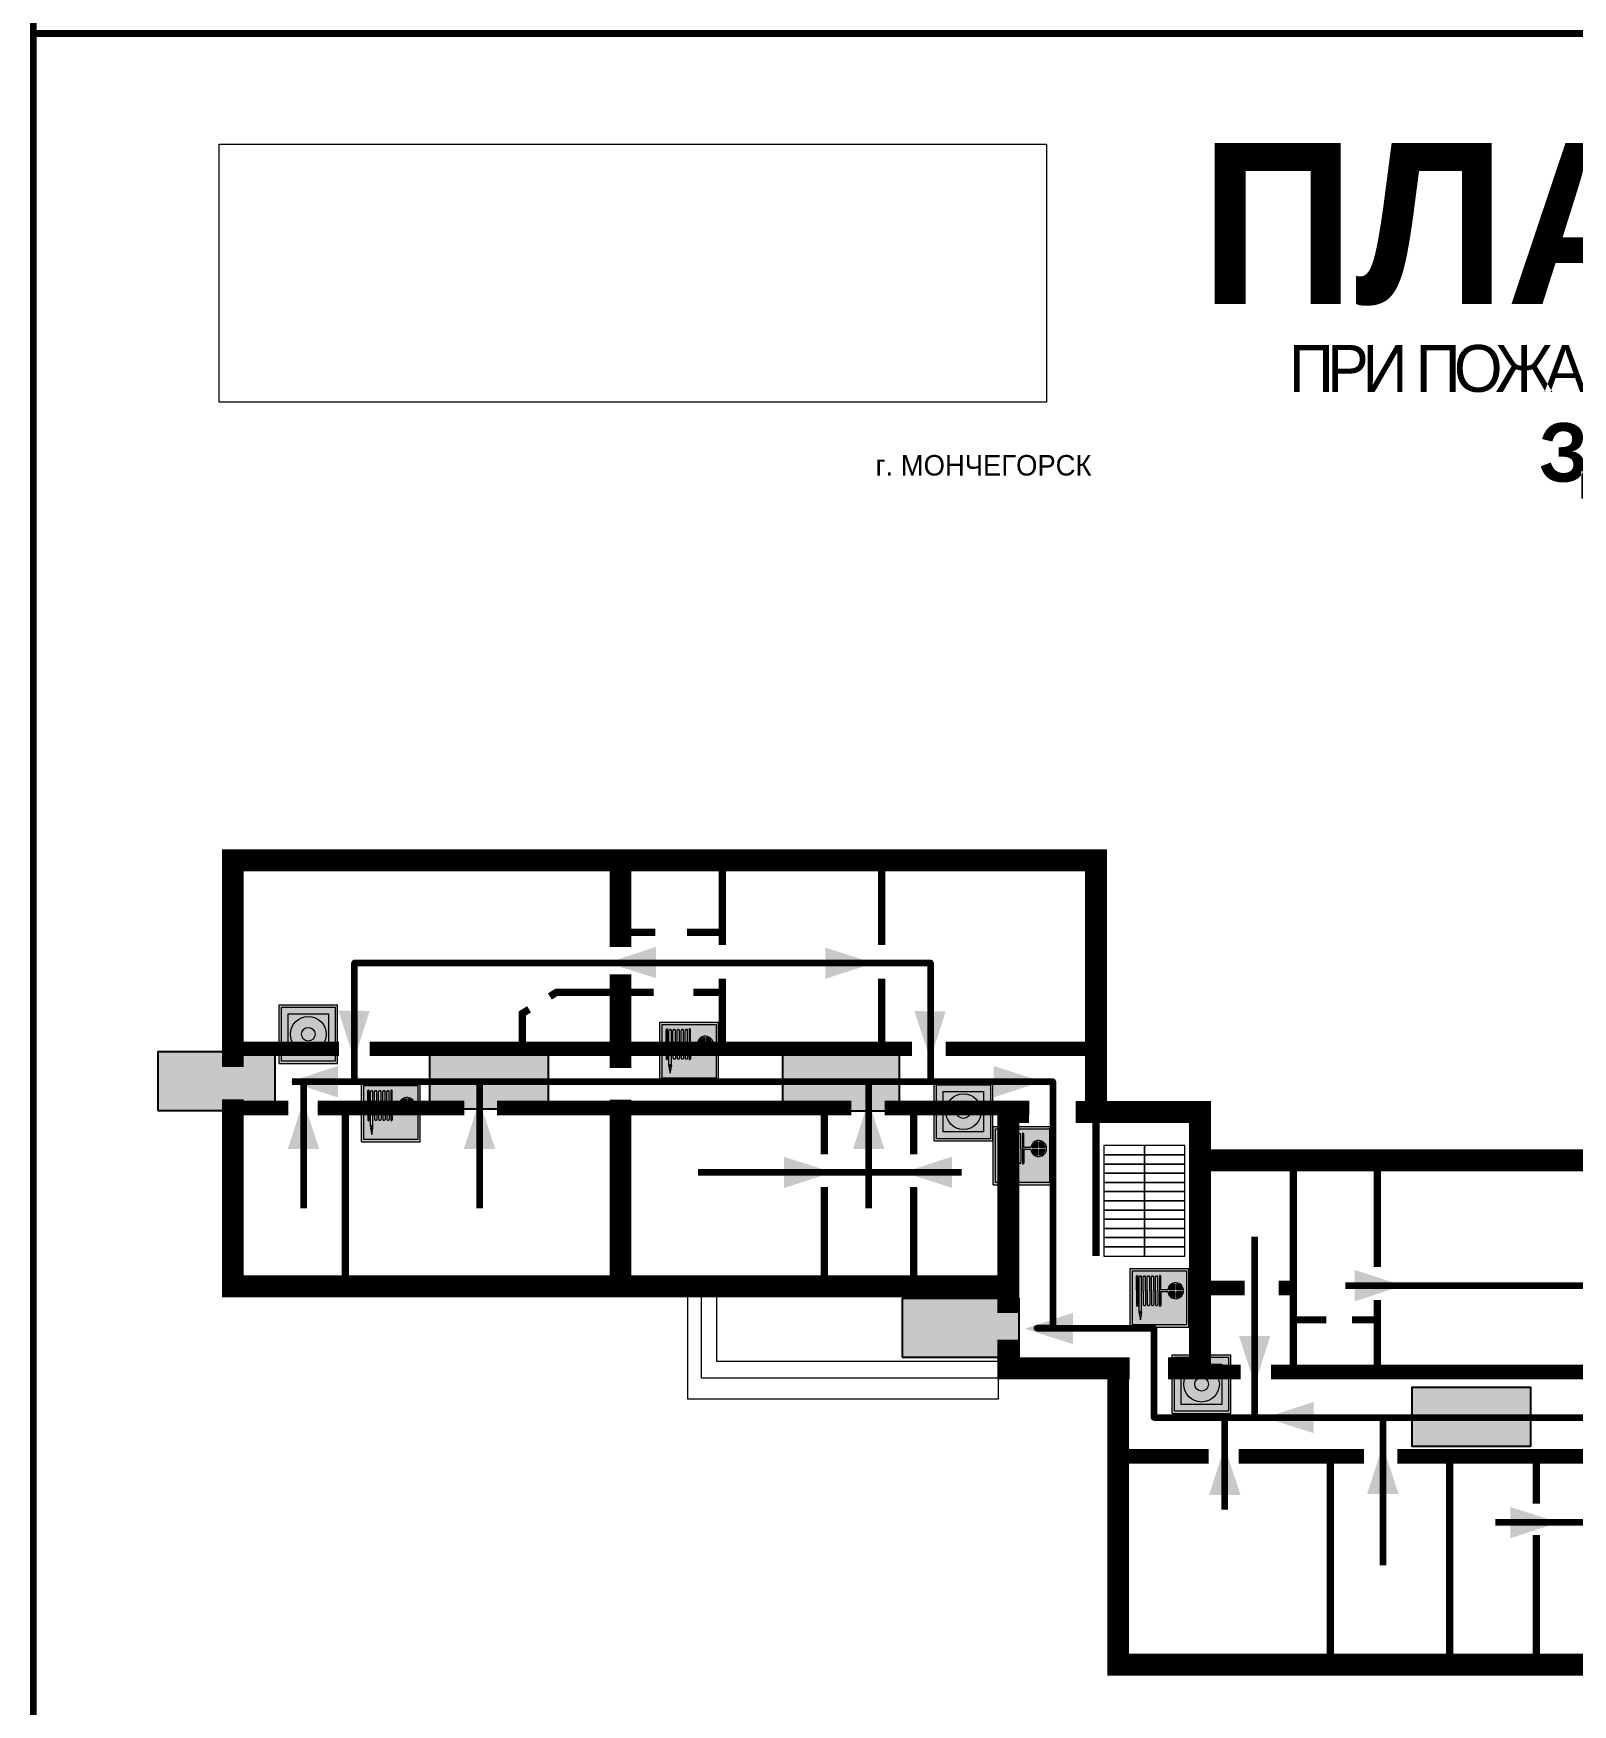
# Model space of a CAD drawing. Header units: millimetres. Extents: x 13810 to 67229, y 12374 to 21950.
# Drawn here: x 21915.8 to 22126.1, y 18854.8 to 19083.2 of the extents above; entities that cross this region are included whole.
import ezdxf

# ---------------------------------------------------------------- set-up
doc = ezdxf.new("R2010")
doc.units = ezdxf.units.MM
doc.layers.add('План_Штампы', color=7, linetype='Continuous')
doc.styles.add('обычный', font='arial.ttf')
picture_1 = doc.add_image_def('image1.jpg', size_in_pixel=(337, 105))

# ---------------------------------------------------------------- blocks, each defined once
blk = doc.blocks.new('A$C7B4425F7')
at = {"true_color": 0xffffff}
blk.add_hatch(color=7, dxfattribs=at).paths.add_polyline_path([(0, 0), (-16, 0), (-16, -8), (0, -8)])
h = blk.add_hatch(color=126)
h.paths.add_polyline_path([(-0.2, -0.2), (-15.8, -0.2), (-15.8, -7.8), (-0.2, -7.8)])
h.paths.add_polyline_path([(-11.76, -2.03), (-11.76, -3.66), (-11.17, -3.66, -0.568275), (-11.17, -6.18), (-12.58, -6.18), (-12.58, -2.03)], flags=16)
h.paths.add_polyline_path([(-13.33, -4.12, -0.495768), (-13.59, -6.18), (-15.03, -6.18), (-15.03, -2.03), (-13.59, -2.03, -0.487973)], flags=16)
h.paths.add_polyline_path([(-10.25, -2.03), (-9.48, -2.03), (-9.48, -6.18), (-10.25, -6.18)], flags=16)
h.paths.add_polyline_path([(-13.84, -3.69), (-14.24, -3.69), (-14.24, -3.03), (-13.9, -3.03, -0.692621)], flags=0)
h.paths.add_polyline_path([(-9.15, -2.03), (-8.4, -2.03), (-8.04, -3.07), (-7.68, -2.03), (-6.93, -2.03), (-7.64, -4.1), (-6.93, -6.18), (-7.68, -6.18), (-8.04, -5.14), (-8.4, -6.18), (-9.15, -6.18), (-8.44, -4.1)], flags=16)
h.paths.add_polyline_path([(-11.76, -4.46), (-11.42, -4.46, -0.692621), (-11.36, -5.12), (-11.76, -5.12)], flags=0)
h.paths.add_polyline_path([(-13.9, -5.2), (-14.24, -5.2), (-14.24, -4.55), (-13.84, -4.55, -0.708038)], flags=0)
edge = h.paths.add_edge_path(flags=16)
edge.add_ellipse((-5.51, -4.08), major_axis=(0, 2.05), ratio=0.586184, start_angle=0, end_angle=360)
edge = h.paths.add_edge_path(flags=0)
edge.add_ellipse((-5.51, -4.08), major_axis=(0, 1.14), ratio=0.454828, start_angle=0, end_angle=360)
h.paths.add_polyline_path([(-4.13, -4.96, 0.377264), (-3.48, -4.52, 0.0555), (-3.16, -2.03), (-1.66, -2.03), (-1.66, -4.96), (-0.96, -4.96), (-0.96, -7.01), (-1.75, -7.01), (-1.75, -6.18), (-3.3, -6.18), (-3.3, -7.02), (-4.13, -7.02)], flags=16)
h.paths.add_polyline_path([(-2.73, -2.91), (-2.28, -2.91), (-2.28, -4.96), (-3.05, -4.96, 0.079136)], flags=0)
at = {"color": 126}
blk.add_lwpolyline([(-16, -8), (0, -8), (0, 0), (-16, 0)], close=True, dxfattribs=at)
blk = doc.blocks.new('A$C54414219')
at = {"true_color": 0xffffff}
h = blk.add_hatch(color=7, dxfattribs=at)
h.paths.add_polyline_path([(2.39, -9.45), (2.39, -18.3), (11.23, -18.3), (11.23, -9.45)], flags=0)
h.paths.add_polyline_path([(10.71, -13.87, -1), (2.92, -13.87, -1)], flags=0)
h.paths.add_polyline_path([(8.3, -13.87, -1), (5.33, -13.87, -1)], flags=0)
h.paths.add_polyline_path([(0.41, -7.47), (0.41, -20.27), (13.21, -20.27), (13.21, -7.47)])
h.paths.add_polyline_path([(0.92, -19.77), (12.71, -19.77), (12.71, -7.98), (0.92, -7.98)], flags=16)
h.paths.add_polyline_path([(11.23, -9.45), (11.23, -18.3), (2.39, -18.3), (2.39, -9.45)], flags=0)
at = {"lineweight": 5}
h = blk.add_hatch(color=242, dxfattribs=at)
h.paths.add_polyline_path([(12.71, -7.98), (0.92, -7.98), (0.92, -19.77), (12.71, -19.77)])
h.paths.add_polyline_path([(11.23, -18.3), (2.39, -18.3), (2.39, -9.45), (11.23, -9.45)], flags=16)
h.paths.add_polyline_path([(10.71, -13.87, -1), (2.92, -13.87, -1)], flags=0)
h.paths.add_polyline_path([(8.3, -13.87, -1), (5.33, -13.87, -1)], flags=0)
at = {"true_color": 0xffffff}
h = blk.add_hatch(color=7, dxfattribs=at)
h.paths.add_polyline_path([(2.39, -9.45), (2.39, -18.3), (11.23, -18.3), (11.23, -9.45)])
h.paths.add_polyline_path([(10.71, -13.87, -1), (2.92, -13.87, -1)], flags=16)
h.paths.add_polyline_path([(8.3, -13.87, -1), (5.33, -13.87, -1)], flags=0)
at = {"lineweight": 5}
h = blk.add_hatch(color=242, dxfattribs=at)
h.paths.add_polyline_path([(2.92, -13.87, 1), (10.71, -13.87, 1)])
h.paths.add_polyline_path([(8.3, -13.87, -1), (5.33, -13.87, -1)], flags=16)
at = {"color": 242, "lineweight": 5}
for p, q in [((0.41, -20.27), (0.41, -7.47)), ((0.41, -7.47), (13.21, -7.47)), ((0.41, -7.47), (13.21, -7.47)), ((13.21, -20.27), (13.21, -7.47)), ((0.41, -20.27), (13.21, -20.27))]:
    blk.add_line(p, q, dxfattribs=at)
for points in [[(0.92, -7.98), (12.71, -7.98), (12.71, -19.77), (0.92, -19.77)], [(2.39, -9.45), (11.23, -9.45), (11.23, -18.3), (2.39, -18.3)]]:
    blk.add_lwpolyline(points, close=True, dxfattribs=at)
for radius in [3.89, 1.49]:
    blk.add_circle((6.81, -13.87), radius, dxfattribs=at)
blk = doc.blocks.new('A$C37112FD5')
at = {"true_color": 0xf5f5ff}
h = blk.add_hatch(color=7, dxfattribs=at)
h.dxf.hatch_style = 1
h.paths.add_polyline_path([(12.8, -7.4), (0, -7.4), (0, -20.2), (12.8, -20.2)])
h.paths.add_polyline_path([(12.29, -7.91), (12.29, -19.69), (0.51, -19.69), (0.51, -7.91)], flags=16)
h.paths.add_polyline_path([(4.98, -9.04, -0.42597), (5.17, -9.22), (5.17, -12.25), (5.17, -15.29, -0.432244), (4.98, -15.47), (4.83, -15.47, -0.42597), (4.64, -15.29), (4.64, -12.25), (4.64, -9.22, -0.432244), (4.83, -9.04)], flags=0)
h.paths.add_polyline_path([(4.28, -9.22), (4.28, -12.25), (4.28, -15.29, -0.432244), (4.09, -15.47), (3.94, -15.47, -0.42597), (3.75, -15.29), (3.75, -12.25), (3.75, -9.22, -0.432244), (3.94, -9.04), (4.09, -9.04, -0.42597)], flags=0)
h.paths.add_polyline_path([(5.72, -9.04), (5.87, -9.04, -0.42597), (6.06, -9.22), (6.06, -12.25), (6.06, -15.29, -0.432244), (5.87, -15.47), (5.72, -15.47, -0.42597), (5.53, -15.29), (5.53, -12.25), (5.53, -9.22, -0.432244)], flags=0)
h.paths.add_polyline_path([(6.42, -8.9), (6.5, -8.9, -0.42597), (6.69, -9.08), (6.69, -12.03), (8.21, -12.03, -15.824349), (8.21, -12.47), (6.69, -12.47), (6.69, -15.42, -0.432244), (6.5, -15.6), (6.42, -15.6)], flags=0)
h.paths.add_polyline_path([(3.39, -9.22), (3.39, -12.25), (3.39, -15.29, -0.432244), (3.2, -15.47), (3.05, -15.47, -0.42597), (2.85, -15.29), (2.85, -12.25), (2.85, -9.22, -0.432244), (3.05, -9.04), (3.2, -9.04, -0.42597)], flags=0)
h.paths.add_polyline_path([(2.5, -9.22), (2.5, -16.71), (1.96, -16.71), (1.96, -9.22, -0.432244), (2.15, -9.04), (2.31, -9.04, -0.42597)], flags=0)
h.paths.add_polyline_path([(1.61, -8.9), (1.61, -15.6), (1.57, -15.6, -0.42597), (1.37, -15.42), (1.37, -12.03), (1.37, -9.09, -0.432244), (1.57, -8.9)], flags=0)
h.paths.add_polyline_path([(9.76, -10.81), (9.76, -12.03), (8.49, -12.03, -0.336371)], flags=0)
h.paths.add_polyline_path([(8.49, -12.47), (9.76, -12.47), (9.76, -13.7, -0.336371)], flags=0)
h.paths.add_polyline_path([(10.11, -10.81, -0.336371), (11.38, -12.03), (10.11, -12.03)], flags=0)
h.paths.add_polyline_path([(10.11, -12.47), (11.38, -12.47, -0.336371), (10.11, -13.7)], flags=0)
h.paths.add_polyline_path([(2.5, -16.84), (2.5, -17.05), (1.97, -17.05), (1.97, -16.84)], flags=0)
h.paths.add_polyline_path([(2.5, -17.24, -0.033778), (2.24, -18.6, -0.033778), (1.97, -17.24)], flags=0)
h = blk.add_hatch(color=242)
h.dxf.hatch_style = 1
h.paths.add_polyline_path([(12.29, -7.91), (0.51, -7.91), (0.51, -19.69), (12.29, -19.69)])
h.paths.add_polyline_path([(6.42, -15.6), (6.42, -8.9), (6.5, -8.9, -0.42597), (6.69, -9.08), (6.69, -12.03), (8.21, -12.03, -15.824349), (8.21, -12.47), (6.69, -12.47), (6.69, -15.42, -0.432244), (6.5, -15.6)], flags=16)
h.paths.add_polyline_path([(5.87, -15.47), (5.72, -15.47, -0.42597), (5.53, -15.29), (5.53, -12.25), (5.53, -9.22, -0.432244), (5.72, -9.04), (5.87, -9.04, -0.42597), (6.06, -9.22), (6.06, -12.25), (6.06, -15.29, -0.432244)], flags=16)
h.paths.add_polyline_path([(4.98, -15.47), (4.83, -15.47, -0.42597), (4.64, -15.29), (4.64, -12.25), (4.64, -9.22, -0.432244), (4.83, -9.04), (4.98, -9.04, -0.42597), (5.17, -9.22), (5.17, -12.25), (5.17, -15.29, -0.432244)], flags=16)
h.paths.add_polyline_path([(4.09, -15.47), (3.94, -15.47, -0.42597), (3.75, -15.29), (3.75, -12.25), (3.75, -9.22, -0.432244), (3.94, -9.04), (4.09, -9.04, -0.42597), (4.28, -9.22), (4.28, -12.25), (4.28, -15.29, -0.432244)], flags=16)
h.paths.add_polyline_path([(3.2, -15.47), (3.05, -15.47, -0.42597), (2.85, -15.29), (2.85, -12.25), (2.85, -9.22, -0.432244), (3.05, -9.04), (3.2, -9.04, -0.42597), (3.39, -9.22), (3.39, -12.25), (3.39, -15.29, -0.432244)], flags=16)
h.paths.add_polyline_path([(2.5, -17.05), (1.97, -17.05), (1.97, -16.84), (2.5, -16.84)], flags=16)
h.paths.add_polyline_path([(2.5, -17.24, -0.033778), (2.24, -18.6, -0.033778), (1.97, -17.24)], flags=16)
h.paths.add_polyline_path([(2.5, -16.71), (1.96, -16.71), (1.96, -9.22, -0.432244), (2.15, -9.04), (2.31, -9.04, -0.42597), (2.5, -9.22)], flags=16)
h.paths.add_polyline_path([(1.61, -15.6), (1.57, -15.6, -0.42597), (1.37, -15.42), (1.37, -12.03), (1.37, -9.09, -0.432244), (1.57, -8.9), (1.61, -8.9)], flags=16)
h.paths.add_polyline_path([(8.49, -12.47), (9.76, -12.47), (9.76, -13.7, -0.336371)], flags=0)
h.paths.add_polyline_path([(10.11, -13.7), (10.11, -12.47), (11.38, -12.47, -0.336371)], flags=0)
h.paths.add_polyline_path([(8.49, -12.03, -0.336371), (9.76, -10.81), (9.76, -12.03)], flags=0)
h.paths.add_polyline_path([(10.11, -12.03), (10.11, -10.81, -0.336371), (11.38, -12.03)], flags=0)
h = blk.add_hatch(color=7, dxfattribs=at)
h.dxf.hatch_style = 1
h.paths.add_polyline_path([(1.61, -8.9), (1.57, -8.9, 0.432244), (1.37, -9.09), (1.37, -12.03), (1.37, -15.42, 0.42597), (1.57, -15.6), (1.61, -15.6)])
h.paths.add_polyline_path([(2.5, -9.22, 0.42597), (2.31, -9.04), (2.15, -9.04, 0.432244), (1.96, -9.22), (1.96, -16.71), (2.5, -16.71)])
h.paths.add_polyline_path([(2.5, -16.84), (1.97, -16.84), (1.97, -17.05), (2.5, -17.05)])
h.paths.add_polyline_path([(2.5, -17.24), (1.97, -17.24, 0.033778), (2.24, -18.6, 0.033778)])
h.paths.add_polyline_path([(3.39, -12.25), (3.39, -9.22, 0.42597), (3.2, -9.04), (3.05, -9.04, 0.432244), (2.85, -9.22), (2.85, -12.25), (2.85, -15.29, 0.42597), (3.05, -15.47), (3.2, -15.47, 0.432244), (3.39, -15.29)])
h.paths.add_polyline_path([(4.28, -12.25), (4.28, -9.22, 0.42597), (4.09, -9.04), (3.94, -9.04, 0.432244), (3.75, -9.22), (3.75, -12.25), (3.75, -15.29, 0.42597), (3.94, -15.47), (4.09, -15.47, 0.432244), (4.28, -15.29)])
h.paths.add_polyline_path([(5.17, -12.25), (5.17, -9.22, 0.42597), (4.98, -9.04), (4.83, -9.04, 0.432244), (4.64, -9.22), (4.64, -12.25), (4.64, -15.29, 0.42597), (4.83, -15.47), (4.98, -15.47, 0.432244), (5.17, -15.29)])
h.paths.add_polyline_path([(6.06, -12.25), (6.06, -9.22, 0.42597), (5.87, -9.04), (5.72, -9.04, 0.432244), (5.53, -9.22), (5.53, -12.25), (5.53, -15.29, 0.42597), (5.72, -15.47), (5.87, -15.47, 0.432244), (6.06, -15.29)])
h.paths.add_polyline_path([(6.69, -12.47), (8.21, -12.47, 15.824349), (8.21, -12.03), (6.69, -12.03), (6.69, -9.08, 0.42597), (6.5, -8.9), (6.42, -8.9), (6.42, -15.6), (6.5, -15.6, 0.432244), (6.69, -15.42)])
h.paths.add_polyline_path([(8.49, -12.47), (9.76, -12.47), (9.76, -13.7, -0.336371)], flags=16)
h.paths.add_polyline_path([(8.49, -12.03, -0.336371), (9.76, -10.81), (9.76, -12.03)], flags=16)
h.paths.add_polyline_path([(10.11, -12.47), (11.38, -12.47, -0.336371), (10.11, -13.7)], flags=16)
h.paths.add_polyline_path([(10.11, -12.03), (10.11, -10.81, -0.336371), (11.38, -12.03)], flags=16)
h = blk.add_hatch(color=242)
h.dxf.hatch_style = 1
h.paths.add_polyline_path([(9.76, -10.81, 0.336371), (8.49, -12.03), (9.76, -12.03)])
h.paths.add_polyline_path([(10.11, -10.81), (10.11, -12.03), (11.38, -12.03, 0.336371)])
h.paths.add_polyline_path([(11.38, -12.47), (10.11, -12.47), (10.11, -13.7, 0.336371)])
h.paths.add_polyline_path([(9.76, -12.47), (8.49, -12.47, 0.336371), (9.76, -13.7)])
at = {"color": 242, "lineweight": 5}
for p, q in [((0, -20.2), (0, -7.4)), ((0, -7.4), (12.8, -7.4)), ((1.37, -12.03), (1.37, -9.08)), ((1.57, -8.9), (1.61, -8.9)), ((1.61, -8.9), (1.61, -15.6)), ((1.96, -16.71), (1.96, -9.22)), ((2.15, -9.04), (2.31, -9.04)), ((2.5, -16.71), (2.5, -9.22)), ((2.85, -12.25), (2.85, -9.22)), ((3.05, -9.04), (3.2, -9.04)), ((3.39, -12.25), (3.39, -9.22)), ((3.75, -12.25), (3.75, -9.22)), ((3.94, -9.04), (4.09, -9.04)), ((4.28, -12.25), (4.28, -9.22)), ((4.64, -12.25), (4.64, -9.22)), ((4.83, -9.04), (4.98, -9.04)), ((5.17, -12.25), (5.17, -9.22)), ((5.53, -12.25), (5.53, -9.22)), ((5.72, -9.04), (5.87, -9.04)), ((6.06, -12.25), (6.06, -9.22)), ((6.42, -8.9), (6.42, -15.6)), ((6.5, -8.9), (6.42, -8.9)), ((6.69, -12.03), (6.69, -9.08)), ((9.76, -10.81), (9.76, -12.03)), ((10.11, -10.81), (10.11, -12.03)), ((12.8, -20.2), (12.8, -7.4)), ((1.37, -12.03), (1.37, -15.42)), ((2.85, -12.25), (2.85, -15.29)), ((3.39, -12.25), (3.39, -15.29)), ((3.75, -12.25), (3.75, -15.29)), ((4.28, -12.25), (4.28, -15.29)), ((4.64, -12.25), (4.64, -15.29)), ((5.17, -12.25), (5.17, -15.29)), ((5.53, -12.25), (5.53, -15.29)), ((6.06, -12.25), (6.06, -15.29)), ((8.21, -12.03), (6.69, -12.03)), ((8.21, -12.47), (6.69, -12.47)), ((6.69, -12.47), (6.69, -15.42)), ((9.76, -12.03), (8.49, -12.03)), ((9.76, -12.47), (8.49, -12.47)), ((9.76, -12.47), (9.76, -13.7)), ((11.38, -12.03), (10.11, -12.03)), ((11.38, -12.47), (10.11, -12.47)), ((10.11, -12.47), (10.11, -13.7)), ((1.57, -15.6), (1.61, -15.6)), ((1.96, -16.71), (2.5, -16.71)), ((1.97, -16.84), (2.5, -16.84)), ((1.97, -17.05), (1.97, -16.84)), ((2.5, -17.05), (1.97, -17.05)), ((1.97, -17.24), (2.5, -17.24)), ((2.5, -16.84), (2.5, -17.05)), ((3.05, -15.47), (3.2, -15.47)), ((3.94, -15.47), (4.09, -15.47)), ((4.83, -15.47), (4.98, -15.47)), ((5.72, -15.47), (5.87, -15.47)), ((6.42, -15.6), (6.5, -15.6)), ((0, -20.2), (12.8, -20.2))]:
    blk.add_line(p, q, dxfattribs=at)
blk.add_lwpolyline([(0.51, -7.91), (12.29, -7.91), (12.29, -19.69), (0.51, -19.69)], close=True, dxfattribs=at)
for centre, radius, start, end in [((1.56, -9.09), 0.182, 87.1027, 180.6071), ((2.15, -9.22), 0.182, 87.1027, 180.6071), ((2.32, -9.22), 0.182, 359.3929, 92.8973), ((3.04, -9.22), 0.182, 87.1027, 180.6071), ((3.21, -9.22), 0.182, 359.3929, 92.8973), ((3.93, -9.22), 0.182, 87.1027, 180.6071), ((4.1, -9.22), 0.182, 359.3929, 92.8973), ((4.82, -9.22), 0.182, 87.1027, 180.6071), ((4.99, -9.22), 0.182, 359.3929, 92.8973), ((5.71, -9.22), 0.182, 87.1027, 180.6071), ((5.88, -9.22), 0.182, 359.3929, 92.8973), ((6.51, -9.09), 0.182, 359.3929, 92.8973), ((9.93, -12.25), 1.74, 187.2319, 172.7681), ((9.93, -12.25), 1.46, 96.9927, 171.3585), ((9.93, -12.25), 1.46, 8.6415, 83.0073), ((9.93, -12.25), 1.46, 188.6415, 263.0073), ((9.93, -12.25), 1.46, 276.9927, 351.3585), ((1.56, -15.42), 0.182, 179.3929, 272.8973), ((12.17, -15.98), 10.27, 187.041, 194.7793), ((-7.7, -15.98), 10.27, 345.2207, 352.959), ((3.04, -15.29), 0.182, 179.3929, 272.8973), ((3.21, -15.29), 0.182, 267.1027, 0.6071), ((3.93, -15.29), 0.182, 179.3929, 272.8973), ((4.1, -15.29), 0.182, 267.1027, 0.6071), ((4.82, -15.29), 0.182, 179.3929, 272.8973), ((4.99, -15.29), 0.182, 267.1027, 0.6071), ((5.71, -15.29), 0.182, 179.3929, 272.8973), ((5.88, -15.29), 0.182, 267.1027, 0.6071), ((6.51, -15.42), 0.182, 267.1027, 0.6071)]:
    blk.add_arc(centre, radius, start, end, dxfattribs=at)
blk = doc.blocks.new('A$C32E8229D')
at = {"true_color": 0xffffff}
blk.add_hatch(color=7, dxfattribs=at).paths.add_polyline_path([(0, 0), (0, -8), (16, -8), (16, 0)])
h = blk.add_hatch(color=126)
h.paths.add_polyline_path([(0.2, -0.2), (15.8, -0.2), (15.8, -7.8), (0.2, -7.8)])
h.paths.add_polyline_path([(13.49, -2.05), (12.08, -2.05), (11.37, -2.63, 0.162397), (11.29, -2.84), (11.29, -3.63), (10.35, -3.63), (10.35, -4.05), (11.68, -4.05), (11.68, -3.48), (12.26, -4.28), (11.29, -5.1), (11.29, -6.78), (11.85, -6.78), (11.85, -5.44), (12.8, -4.64), (12.8, -5.94), (14.46, -5.94), (14.46, -5.39), (13.45, -5.39), (13.45, -3.97), (12.46, -2.59), (13.15, -2.59), (13.69, -3.34), (14.18, -3)], flags=16)
h.paths.add_polyline_path([(10.74, -1.82, 1), (11.8, -1.82, 1)], flags=16)
h.paths.add_polyline_path([(9.39, -3.59), (5.99, -3.59), (6.56, -3.03), (5.91, -3.03), (5.1, -3.83), (5.91, -4.64), (6.56, -4.64), (5.99, -4.09), (9.39, -4.09)], flags=16)
h.paths.add_polyline_path([(4.29, -1.08), (1.72, -1.08), (1.72, -6.6), (4.29, -6.6)], flags=16)
at = {"color": 126}
blk.add_lwpolyline([(16, -8), (0, -8), (0, 0), (16, 0)], close=True, dxfattribs=at)

msp = doc.modelspace()

# ---------------------------------------------------------------- linework, layer by layer
at = {"color": 2, "lineweight": 100}
for points in [[(21915.78, 19478.18), (22515.78, 19478.18), (22515.78, 19083.18), (21915.78, 19083.18)], [(21915.78, 19083.18), (22515.78, 19083.18), (22515.78, 18688.18), (21915.78, 18688.18)]]:
    msp.add_lwpolyline(points, close=True, dxfattribs=at)
at = {"lineweight": 100}
for points, const_width in [([(21943.03, 18941.97), (21943.03, 18970.18), (22061, 18970.18), (22061, 18935.81), (22075.21, 18935.81), (22075.21, 18929.2), (22202.96, 18929.2), (22202.96, 18936.96), (22233.9, 18936.96), (22233.9, 18926.79), (22360.87, 18926.79), (22360.87, 18935.71), (22373.62, 18935.71), (22373.62, 18969.94), (22490.53, 18969.94), (22490.53, 18912.12), (22437.9, 18912.12)], 3), ([(21996.01, 18970.18), (21996.01, 18958.35)], 3), ([(22009.91, 18958.63), (22009.91, 18969.47)], 1), ([(22031.69, 18958.63), (22031.69, 18969.47)], 1), ([(21996.86, 18960.36), (22000.77, 18960.36)], 1), ([(22005.11, 18960.36), (22009.88, 18960.36)], 1), ([(21996.01, 18954.6), (21996.01, 18941.82)], 3), ([(22009.91, 18944.25), (22009.91, 18954.01)], 1), ([(22031.69, 18944.25), (22031.69, 18954.01)], 1), ([(21986.36, 18951.59), (21987.29, 18952.16), (21996.01, 18952.16)], 1), ([(21996.01, 18952.16), (22000.55, 18952.16)], 1), ([(22005.97, 18952.16), (22009.77, 18952.16)], 1), ([(21982.58, 18944.94), (21982.58, 18949.26), (21983.51, 18949.83)], 1), ([(21943.04, 18944.43), (21957.52, 18944.43)], 2), ([(21961.73, 18944.43), (22035.85, 18944.43)], 2), ([(22040.47, 18944.43), (22060.89, 18944.43)], 2), ([(22049.03, 18908.33), (22049.03, 18911.99), (21943.03, 18911.99), (21943.03, 18937.54)], 3), ([(21943.44, 18936.33), (21950.61, 18936.33)], 2), ([(21954.62, 18936.33), (21974.67, 18936.33)], 2), ([(21979.14, 18936.33), (22027.57, 18936.33)], 2), ([(21996.01, 18937.48), (21996.01, 18911.99)], 3), ([(22032.12, 18936.33), (22051.86, 18936.33)], 2), ([(22049.03, 18911.99), (22049.03, 18935.81), (22051.84, 18935.81)], 3), ([(22058.21, 18935.81), (22061, 18935.81)], 3), ([(21958.4, 18936.15), (21958.4, 18912.81), (21958.4, 18915.3), (21958.4, 18919.67)], 1), ([(22023.86, 18930), (22023.86, 18936.5)], 1), ([(22036.08, 18930), (22036.08, 18936.5)], 1), ([(22061, 18935.81), (22061, 18916.1)], 1), ([(22075.21, 18929.2), (22075.21, 18900.79), (22070.83, 18900.79)], 3), ([(22023.86, 18912.54), (22023.86, 18925.53)], 1), ([(22036.08, 18912.54), (22036.08, 18925.53)], 1), ([(22201.16, 18860.28), (22064.02, 18860.28), (22064.02, 18900.79), (22049.03, 18900.79), (22049.03, 18904.69)], 3), ([(22065.58, 18900.79), (22064.02, 18900.79)], 3)]:
    msp.add_lwpolyline(points, dxfattribs=dict(at, const_width=const_width))
at = {"color": 126, "lineweight": 100, "true_color": 0x008754}
for points in [[(21959.64, 18939.97), (21959.64, 18956.17), (22038.36, 18956.17), (22038.36, 18939.97)], [(21951.14, 18939.97), (22055.1, 18939.97), (22055.1, 18906.25), (22052.89, 18906.25), (22068.88, 18906.25), (22068.88, 18894.05), (22368.82, 18894.05), (22368.82, 18905.08), (22384.09, 18905.08)], [(21952.67, 18939.97), (21952.67, 18922.66)], [(21976.73, 18939.97), (21976.73, 18922.66)], [(22029.91, 18939.97), (22029.91, 18922.66)], [(22006.61, 18927.56), (22042.62, 18927.56)], [(22082.71, 18894.05), (22082.71, 18918.73)], [(22095.11, 18912.1), (22188.52, 18912.1)], [(22078.56, 18894.05), (22078.56, 18881.5)], [(22100.18, 18894.05), (22100.18, 18873.87)], [(22115.57, 18879.74), (22187.81, 18879.74), (22161.03, 18879.74), (22161.03, 18894.05)]]:
    msp.add_lwpolyline(points, dxfattribs=at)
at = {"lineweight": 0}
for points in [[(22062.07, 18929.95), (22067.6, 18929.95), (22067.6, 18931.21), (22062.07, 18931.21)], [(22067.6, 18929.95), (22073.13, 18929.95), (22073.13, 18931.21), (22067.6, 18931.21)], [(22062.07, 18928.69), (22067.6, 18928.69), (22067.6, 18929.95), (22062.07, 18929.95)], [(22062.07, 18927.44), (22067.6, 18927.44), (22067.6, 18928.69), (22062.07, 18928.69)], [(22067.6, 18928.69), (22073.13, 18928.69), (22073.13, 18929.95), (22067.6, 18929.95)], [(22067.6, 18927.44), (22073.13, 18927.44), (22073.13, 18928.69), (22067.6, 18928.69)], [(22062.07, 18926.18), (22067.6, 18926.18), (22067.6, 18927.44), (22062.07, 18927.44)], [(22062.07, 18924.92), (22067.6, 18924.92), (22067.6, 18926.18), (22062.07, 18926.18)], [(22067.6, 18926.18), (22073.13, 18926.18), (22073.13, 18927.44), (22067.6, 18927.44)], [(22067.6, 18924.92), (22073.13, 18924.92), (22073.13, 18926.18), (22067.6, 18926.18)], [(22062.07, 18923.66), (22067.6, 18923.66), (22067.6, 18924.92), (22062.07, 18924.92)], [(22062.07, 18922.4), (22067.6, 18922.4), (22067.6, 18923.66), (22062.07, 18923.66)], [(22067.6, 18923.66), (22073.13, 18923.66), (22073.13, 18924.92), (22067.6, 18924.92)], [(22067.6, 18922.4), (22073.13, 18922.4), (22073.13, 18923.66), (22067.6, 18923.66)], [(22062.07, 18921.14), (22067.6, 18921.14), (22067.6, 18922.4), (22062.07, 18922.4)], [(22067.6, 18921.14), (22073.13, 18921.14), (22073.13, 18922.4), (22067.6, 18922.4)], [(22062.07, 18919.88), (22067.6, 18919.88), (22067.6, 18921.14), (22062.07, 18921.14)], [(22062.07, 18918.63), (22067.6, 18918.63), (22067.6, 18919.88), (22062.07, 18919.88)], [(22067.6, 18919.88), (22073.13, 18919.88), (22073.13, 18921.14), (22067.6, 18921.14)], [(22067.6, 18918.63), (22073.13, 18918.63), (22073.13, 18919.88), (22067.6, 18919.88)], [(22062.07, 18917.37), (22067.6, 18917.37), (22067.6, 18918.63), (22062.07, 18918.63)], [(22062.07, 18916.11), (22067.6, 18916.11), (22067.6, 18917.37), (22062.07, 18917.37)], [(22067.6, 18917.37), (22073.13, 18917.37), (22073.13, 18918.63), (22067.6, 18918.63)], [(22067.6, 18916.11), (22073.13, 18916.11), (22073.13, 18917.37), (22067.6, 18917.37)]]:
    msp.add_lwpolyline(points, close=True, dxfattribs=at)
for points, const_width in [([(22087.97, 18929.13), (22087.97, 18900.48)], 1), ([(22099.45, 18914.61), (22099.45, 18928.82)], 1), ([(22075.53, 18911.75), (22081.33, 18911.75)], 2), ([(22085.96, 18911.75), (22088.05, 18911.75)], 2), ([(22099.45, 18900.76), (22099.45, 18910.11)], 1), ([(22088.16, 18907.4), (22092.46, 18907.4)], 1), ([(22096, 18907.4), (22099.37, 18907.4)], 1), ([(22070.83, 18900.28), (22080.78, 18900.28)], 2), ([(22084.89, 18900.28), (22154.11, 18900.28)], 2), ([(22064.52, 18888.76), (22076.37, 18888.76)], 2), ([(22080.5, 18888.76), (22097.63, 18888.76)], 2), ([(22102.17, 18888.76), (22158.91, 18888.76)], 2), ([(22093.02, 18888.76), (22093.02, 18859.54)], 1), ([(22109.32, 18888.56), (22109.32, 18860.28)], 1), ([(22121.15, 18882.28), (22121.15, 18888.15)], 1), ([(22121.15, 18860.61), (22121.15, 18877.98)], 1)]:
    msp.add_lwpolyline(points, dxfattribs=dict(at, const_width=const_width))
for points in [[(22005.18, 18911.08), (22005.18, 18896.62), (22047.66, 18896.62), (22047.66, 18899.58)], [(22047.78, 18899.42), (22007.1, 18899.42), (22007.1, 18912.01)], [(22009.14, 18911.24), (22009.14, 18901.76), (22048.82, 18901.76)]]:
    msp.add_lwpolyline(points, dxfattribs=at)
at = {"layer": 'План_Штампы', "color": 126, "true_color": 0x008754}
for points in [[(22000.86, 18958.36), (22000.86, 18954.07), (21994.27, 18956.19)], [(22023.99, 18953.98), (22024, 18958.27), (22030.58, 18956.15)], [(21957.45, 18949.63), (21961.74, 18949.62), (21959.62, 18943.03)], [(22036.17, 18949.58), (22040.46, 18949.57), (22038.35, 18942.98)], [(21957.39, 18942.09), (21957.38, 18937.8), (21950.79, 18939.92)], [(22047.02, 18937.8), (22047.03, 18942.09), (22053.61, 18939.97)], [(21954.84, 18930.73), (21950.55, 18930.73), (21952.66, 18937.32)], [(21978.9, 18930.73), (21974.6, 18930.73), (21976.72, 18937.32)], [(22032.07, 18930.73), (22027.78, 18930.73), (22029.9, 18937.32)], [(22018.35, 18925.39), (22018.36, 18929.68), (22024.95, 18927.56)], [(22041.33, 18929.71), (22041.32, 18925.42), (22034.73, 18927.54)], [(22096.33, 18909.91), (22096.34, 18914.21), (22102.92, 18912.09)], [(22057.85, 18908.36), (22057.85, 18904.07), (22051.26, 18906.19)], [(22080.53, 18905.19), (22084.82, 18905.19), (22082.7, 18898.6)], [(22090.75, 18896.2), (22090.75, 18891.91), (22084.16, 18894.02)], [(22080.74, 18883.48), (22076.45, 18883.48), (22078.57, 18890.07)], [(22102.34, 18883.62), (22098.05, 18883.62), (22100.17, 18890.21)], [(22117.6, 18877.54), (22117.61, 18881.83), (22124.2, 18879.71)]]:
    msp.add_solid(points, dxfattribs=at)

# ---------------------------------------------------------------- block references
for name, p, xscale, yscale, zscale in [('A$C54414219', (21949.09, 18955.1), 0.625, 0.625, 0.625), ('A$C37112FD5', (22001.4, 18952.72), 0.6249984004534781, 0.6249984004534781, 0.6249984004534781), ('A$C37112FD5', (21960.61, 18944.36), 0.6249984004534781, 0.6249984004534781, 0.6249984004534781), ('A$C54414219', (22038.62, 18944.51), 0.625, 0.625, 0.625), ('A$C37112FD5', (22046.95, 18938.46), 0.6249984004534781, 0.6249984004534781, 0.6249984004534781), ('A$C37112FD5', (22065.66, 18919.03), 0.6249984004534781, 0.6249984004534781, 0.6249984004534781), ('A$C54414219', (22071.16, 18907.27), 0.625, 0.625, 0.625)]:
    msp.add_blockref(name, p, dxfattribs=dict(xscale=xscale, yscale=yscale, zscale=zscale))
at = {"layer": 'План_Штампы', "color": 126, "true_color": 0x008754, "xscale": 1.012510887696, "yscale": 1.012510887696, "zscale": 1.012510887696, "rotation": 359.9978653237144}
for p in [(21969.94, 18944.29), (22104.19, 18898.21)]:
    msp.add_blockref('A$C32E8229D', p, dxfattribs=at)
at = {"layer": 'План_Штампы'}
for p in [(21948.8, 18944), (22050.49, 18910.31)]:
    msp.add_blockref('A$C7B4425F7', p, dxfattribs=at)
at = {"layer": 'План_Штампы', "color": 126, "true_color": 0x008754, "xscale": -1}
msp.add_blockref('A$C32E8229D', (22034.15, 18943.98), dxfattribs=at)

# ---------------------------------------------------------------- texts
at = {"lineweight": 0, "style": 'обычный'}
for s, insert, char_height, width, attachment_point in [('{\\fProxima Nova Rg|b1|i0|c204|p2;ПЛАН ЭВАКУАЦИИ}', (22075.25, 19068.21), 22, 493.8901, 1), ('\\pi-8.4,l8.4,t8.4;{\\fProxima Nova Rg|b0|i0|c204|p2;г. МОНЧЕГОРСК\\H1.1997x; }', (22045.62, 19024.15), 2.8, 126.6484, 5)]:
    msp.add_mtext(s, dxfattribs=dict(at, insert=insert, char_height=char_height, width=width, attachment_point=attachment_point))
at = {"color": 0, "lineweight": 0, "insert": (22224.81, 19040.78), "char_height": 8, "width": 449.2158, "attachment_point": 5, "style": 'обычный'}
msp.add_mtext('{\\fArial Black|b1|i0|c204|p34;\\H2x;\\T0.85;  \\fArial Narrow|b0|i0|c204|p34;\\H0.8x;\\W0.9;\\P\\fProxima Nova Rg|b0|i0|c204|p2;\\H0.5x;\\W1;\\C256;ПРИ ПОЖАРЕ  ИЛИ ДРУГИХ ЧРЕЗВЫЧАЙНЫХ СИТУАЦИЯХ  ИЗ ПОМЕЩЕНИЙ \\fProxima Nova Rg|b1|i0|c204|p2;\\H1.25x;\\PЗДАНИЯ УПРАВЛЕНИЯ  КОРПУС №1   1 ЭТАЖ}', dxfattribs=at)

# ---------------------------------------------------------------- pictures from other files: only their frames are drawn
at = {"color": 7, "lineweight": 0, "true_color": 0xf5f5ff}
image = msp.add_image(picture_1, insert=(21941.14, 19032.79), size_in_units=(113.11, 35.24), dxfattribs=at)
image.dxf.flags = 7

doc.saveas('drawing.dxf')
